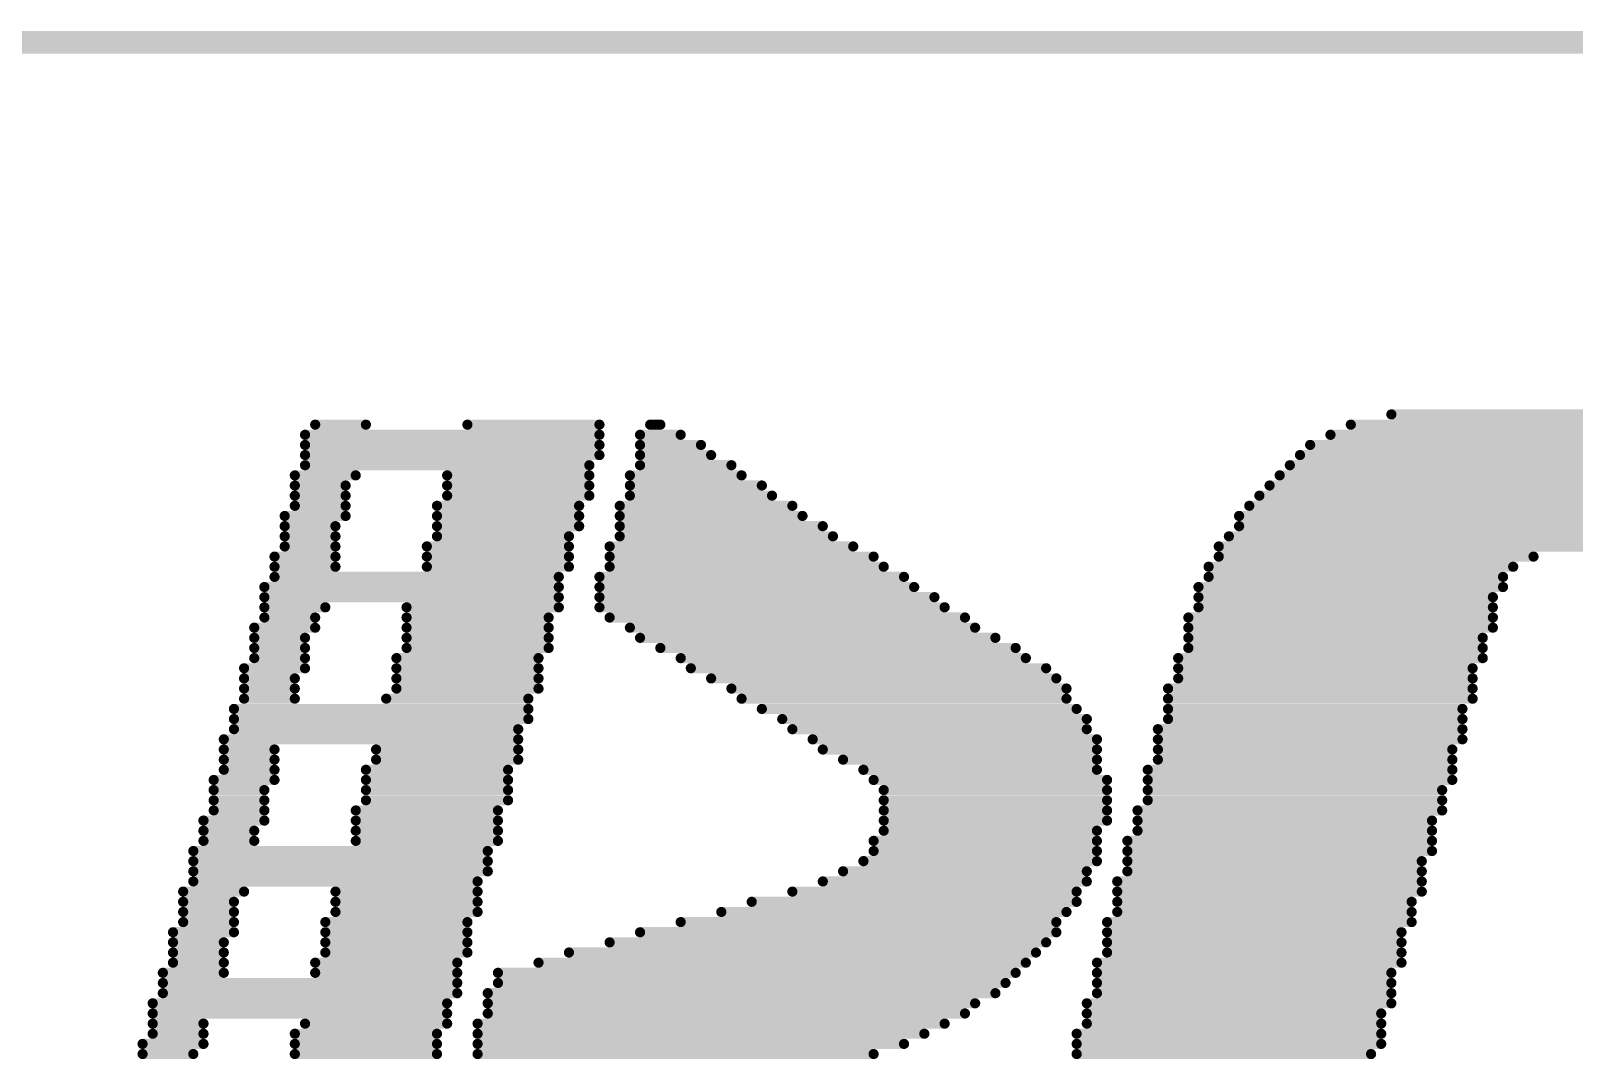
# Model space of a CAD drawing. Extents: x -2963 to -2452, y -1056 to -650.
# Drawn here: x -2678.3 to -2657.92, y -1010.07 to -996.48 of the extents above; entities that cross this region are included whole.
import ezdxf

# ---------------------------------------------------------------- set-up
doc = ezdxf.new("R2010")
doc.units = 0
doc.header["$MEASUREMENT"] = 0
doc.layers.add('DRILLDRAWING', color=1, linetype='CONTINUOUS')

msp = doc.modelspace()

# ---------------------------------------------------------------- linework, layer by layer
at = {"layer": 'DRILLDRAWING'}
for points, const_width in [([(-2707.509, -996.633), (-2482.509, -996.633)], 0.3), ([(-2660.331, -1001.55), (-2653.358, -1001.55)], 0.134), ([(-2674.547, -1001.685), (-2673.876, -1001.685)], 0.134), ([(-2672.535, -1001.685), (-2670.792, -1001.685)], 0.134), ([(-2670.121, -1001.685), (-2669.987, -1001.685)], 0.134), ([(-2660.868, -1001.685), (-2653.358, -1001.685)], 0.134), ([(-2674.681, -1001.819), (-2670.792, -1001.819)], 0.134), ([(-2674.681, -1001.953), (-2670.792, -1001.953)], 0.134), ([(-2670.255, -1001.819), (-2669.719, -1001.819)], 0.134), ([(-2670.255, -1001.953), (-2669.451, -1001.953)], 0.134), ([(-2661.404, -1001.953), (-2653.492, -1001.953)], 0.134), ([(-2661.136, -1001.819), (-2653.358, -1001.819)], 0.134), ([(-2674.681, -1002.087), (-2670.792, -1002.087)], 0.134), ([(-2670.255, -1002.087), (-2669.317, -1002.087)], 0.134), ([(-2661.538, -1002.087), (-2653.492, -1002.087)], 0.134), ([(-2674.815, -1002.355), (-2674.01, -1002.355)], 0.134), ([(-2674.681, -1002.221), (-2670.926, -1002.221)], 0.134), ([(-2672.803, -1002.355), (-2670.926, -1002.355)], 0.134), ([(-2670.389, -1002.355), (-2668.914, -1002.355)], 0.134), ([(-2670.255, -1002.221), (-2669.048, -1002.221)], 0.134), ([(-2661.807, -1002.355), (-2653.492, -1002.355)], 0.134), ([(-2661.672, -1002.221), (-2653.492, -1002.221)], 0.134), ([(-2674.815, -1002.489), (-2674.144, -1002.489)], 0.134), ([(-2672.803, -1002.489), (-2670.926, -1002.489)], 0.134), ([(-2670.389, -1002.489), (-2668.646, -1002.489)], 0.134), ([(-2661.941, -1002.489), (-2653.626, -1002.489)], 0.134), ([(-2674.815, -1002.623), (-2674.144, -1002.623)], 0.134), ([(-2674.815, -1002.757), (-2674.144, -1002.757)], 0.134), ([(-2672.938, -1002.757), (-2671.06, -1002.757)], 0.134), ([(-2672.803, -1002.623), (-2670.926, -1002.623)], 0.134), ([(-2670.524, -1002.757), (-2668.244, -1002.757)], 0.134), ([(-2670.389, -1002.623), (-2668.512, -1002.623)], 0.134), ([(-2662.209, -1002.757), (-2653.626, -1002.757)], 0.134), ([(-2662.075, -1002.623), (-2653.626, -1002.623)], 0.134), ([(-2674.949, -1002.891), (-2674.144, -1002.891)], 0.134), ([(-2672.938, -1002.891), (-2671.06, -1002.891)], 0.134), ([(-2670.524, -1002.891), (-2668.11, -1002.891)], 0.134), ([(-2662.343, -1002.891), (-2653.626, -1002.891)], 0.134), ([(-2674.949, -1003.026), (-2674.279, -1003.026)], 0.134), ([(-2674.949, -1003.16), (-2674.279, -1003.16)], 0.134), ([(-2672.938, -1003.026), (-2671.06, -1003.026)], 0.134), ([(-2672.938, -1003.16), (-2671.194, -1003.16)], 0.134), ([(-2670.524, -1003.026), (-2667.841, -1003.026)], 0.134), ([(-2670.524, -1003.16), (-2667.707, -1003.16)], 0.134), ([(-2662.477, -1003.16), (-2653.76, -1003.16)], 0.134), ([(-2662.343, -1003.026), (-2653.76, -1003.026)], 0.134), ([(-2674.949, -1003.294), (-2674.279, -1003.294)], 0.134), ([(-2673.072, -1003.294), (-2671.194, -1003.294)], 0.134), ([(-2670.658, -1003.294), (-2667.439, -1003.294)], 0.134), ([(-2662.611, -1003.294), (-2653.76, -1003.294)], 0.134), ([(-2675.083, -1003.428), (-2674.279, -1003.428)], 0.134), ([(-2675.083, -1003.562), (-2674.279, -1003.562)], 0.134), ([(-2673.072, -1003.428), (-2671.194, -1003.428)], 0.134), ([(-2673.072, -1003.562), (-2671.194, -1003.562)], 0.134), ([(-2670.658, -1003.428), (-2667.171, -1003.428)], 0.134), ([(-2670.658, -1003.562), (-2667.037, -1003.562)], 0.134), ([(-2662.745, -1003.562), (-2658.722, -1003.562)], 0.134), ([(-2662.611, -1003.428), (-2658.454, -1003.428)], 0.134), ([(-2675.083, -1003.696), (-2671.328, -1003.696)], 0.134), ([(-2670.792, -1003.696), (-2666.769, -1003.696)], 0.134), ([(-2662.745, -1003.696), (-2658.856, -1003.696)], 0.134), ([(-2675.217, -1003.83), (-2671.328, -1003.83)], 0.134), ([(-2675.217, -1003.964), (-2671.328, -1003.964)], 0.134), ([(-2670.792, -1003.83), (-2666.634, -1003.83)], 0.134), ([(-2670.792, -1003.964), (-2666.366, -1003.964)], 0.134), ([(-2662.879, -1003.83), (-2658.856, -1003.83)], 0.134), ([(-2662.879, -1003.964), (-2658.99, -1003.964)], 0.134), ([(-2675.217, -1004.098), (-2674.413, -1004.098)], 0.134), ([(-2673.34, -1004.098), (-2671.328, -1004.098)], 0.134), ([(-2670.792, -1004.098), (-2666.232, -1004.098)], 0.134), ([(-2662.879, -1004.098), (-2658.99, -1004.098)], 0.134), ([(-2675.351, -1004.367), (-2674.547, -1004.367)], 0.134), ([(-2675.217, -1004.233), (-2674.547, -1004.233)], 0.134), ([(-2673.34, -1004.233), (-2671.462, -1004.233)], 0.134), ([(-2673.34, -1004.367), (-2671.462, -1004.367)], 0.134), ([(-2670.658, -1004.233), (-2665.964, -1004.233)], 0.134), ([(-2670.389, -1004.367), (-2665.83, -1004.367)], 0.134), ([(-2663.014, -1004.233), (-2658.99, -1004.233)], 0.134), ([(-2663.014, -1004.367), (-2658.99, -1004.367)], 0.134), ([(-2675.351, -1004.501), (-2674.681, -1004.501)], 0.134), ([(-2673.34, -1004.501), (-2671.462, -1004.501)], 0.134), ([(-2670.255, -1004.501), (-2665.562, -1004.501)], 0.134), ([(-2663.014, -1004.501), (-2659.124, -1004.501)], 0.134), ([(-2675.351, -1004.635), (-2674.681, -1004.635)], 0.134), ([(-2675.351, -1004.769), (-2674.681, -1004.769)], 0.134), ([(-2673.474, -1004.769), (-2671.596, -1004.769)], 0.134), ([(-2673.34, -1004.635), (-2671.462, -1004.635)], 0.134), ([(-2669.987, -1004.635), (-2665.293, -1004.635)], 0.134), ([(-2669.719, -1004.769), (-2665.159, -1004.769)], 0.134), ([(-2663.148, -1004.769), (-2659.124, -1004.769)], 0.134), ([(-2663.014, -1004.635), (-2659.124, -1004.635)], 0.134), ([(-2675.486, -1004.903), (-2674.681, -1004.903)], 0.134), ([(-2673.474, -1004.903), (-2671.596, -1004.903)], 0.134), ([(-2669.585, -1004.903), (-2664.891, -1004.903)], 0.134), ([(-2663.148, -1004.903), (-2659.259, -1004.903)], 0.134), ([(-2675.486, -1005.037), (-2674.815, -1005.037)], 0.134), ([(-2675.486, -1005.171), (-2674.815, -1005.171)], 0.134), ([(-2673.474, -1005.037), (-2671.596, -1005.037)], 0.134), ([(-2673.474, -1005.171), (-2671.596, -1005.171)], 0.134), ([(-2669.317, -1005.037), (-2664.757, -1005.037)], 0.134), ([(-2669.048, -1005.171), (-2664.623, -1005.171)], 0.134), ([(-2663.282, -1005.171), (-2659.259, -1005.171)], 0.134), ([(-2663.148, -1005.037), (-2659.259, -1005.037)], 0.134), ([(-2675.486, -1005.305), (-2674.815, -1005.305)], 0.134), ([(-2673.608, -1005.305), (-2671.731, -1005.305)], 0.134), ([(-2668.914, -1005.305), (-2664.623, -1005.305)], 0.134), ([(-2663.282, -1005.305), (-2659.259, -1005.305)], 0.134), ([(-2675.62, -1005.44), (-2671.731, -1005.44)], 0.134), ([(-2675.62, -1005.574), (-2671.731, -1005.574)], 0.134), ([(-2668.646, -1005.44), (-2664.489, -1005.44)], 0.134), ([(-2668.378, -1005.574), (-2664.355, -1005.574)], 0.134), ([(-2663.282, -1005.44), (-2659.393, -1005.44)], 0.134), ([(-2663.282, -1005.574), (-2659.393, -1005.574)], 0.134), ([(-2675.62, -1005.708), (-2671.865, -1005.708)], 0.134), ([(-2668.244, -1005.708), (-2664.355, -1005.708)], 0.134), ([(-2663.416, -1005.708), (-2659.393, -1005.708)], 0.134), ([(-2675.754, -1005.842), (-2671.865, -1005.842)], 0.134), ([(-2675.754, -1005.976), (-2675.083, -1005.976)], 0.134), ([(-2673.742, -1005.976), (-2671.865, -1005.976)], 0.134), ([(-2667.976, -1005.842), (-2664.221, -1005.842)], 0.134), ([(-2667.841, -1005.976), (-2664.221, -1005.976)], 0.134), ([(-2663.416, -1005.842), (-2659.393, -1005.842)], 0.134), ([(-2663.416, -1005.976), (-2659.527, -1005.976)], 0.134), ([(-2675.754, -1006.11), (-2675.083, -1006.11)], 0.134), ([(-2673.742, -1006.11), (-2671.865, -1006.11)], 0.134), ([(-2667.573, -1006.11), (-2664.221, -1006.11)], 0.134), ([(-2663.416, -1006.11), (-2659.527, -1006.11)], 0.134), ([(-2675.888, -1006.378), (-2675.083, -1006.378)], 0.134), ([(-2675.754, -1006.244), (-2675.083, -1006.244)], 0.134), ([(-2673.876, -1006.244), (-2671.999, -1006.244)], 0.134), ([(-2673.876, -1006.378), (-2671.999, -1006.378)], 0.134), ([(-2667.305, -1006.244), (-2664.221, -1006.244)], 0.134), ([(-2667.171, -1006.378), (-2664.086, -1006.378)], 0.134), ([(-2663.55, -1006.244), (-2659.527, -1006.244)], 0.134), ([(-2663.55, -1006.378), (-2659.527, -1006.378)], 0.134), ([(-2675.888, -1006.512), (-2675.217, -1006.512)], 0.134), ([(-2675.888, -1006.647), (-2675.217, -1006.647)], 0.134), ([(-2673.876, -1006.512), (-2671.999, -1006.512)], 0.134), ([(-2673.876, -1006.647), (-2671.999, -1006.647)], 0.134), ([(-2667.037, -1006.512), (-2664.086, -1006.512)], 0.134), ([(-2667.037, -1006.647), (-2664.086, -1006.647)], 0.134), ([(-2663.55, -1006.512), (-2659.661, -1006.512)], 0.134), ([(-2663.55, -1006.647), (-2659.661, -1006.647)], 0.134), ([(-2675.888, -1006.781), (-2675.217, -1006.781)], 0.134), ([(-2674.01, -1006.781), (-2672.133, -1006.781)], 0.134), ([(-2667.037, -1006.781), (-2664.086, -1006.781)], 0.134), ([(-2663.684, -1006.781), (-2659.661, -1006.781)], 0.134), ([(-2676.022, -1006.915), (-2675.217, -1006.915)], 0.134), ([(-2676.022, -1007.049), (-2675.351, -1007.049)], 0.134), ([(-2674.01, -1006.915), (-2672.133, -1006.915)], 0.134), ([(-2674.01, -1007.049), (-2672.133, -1007.049)], 0.134), ([(-2667.037, -1006.915), (-2664.086, -1006.915)], 0.134), ([(-2667.037, -1007.049), (-2664.221, -1007.049)], 0.134), ([(-2663.684, -1006.915), (-2659.795, -1006.915)], 0.134), ([(-2663.684, -1007.049), (-2659.795, -1007.049)], 0.134), ([(-2676.022, -1007.183), (-2675.351, -1007.183)], 0.134), ([(-2674.01, -1007.183), (-2672.133, -1007.183)], 0.134), ([(-2667.171, -1007.183), (-2664.221, -1007.183)], 0.134), ([(-2663.818, -1007.183), (-2659.795, -1007.183)], 0.134), ([(-2676.156, -1007.317), (-2672.267, -1007.317)], 0.134), ([(-2676.156, -1007.451), (-2672.267, -1007.451)], 0.134), ([(-2667.305, -1007.451), (-2664.221, -1007.451)], 0.134), ([(-2667.171, -1007.317), (-2664.221, -1007.317)], 0.134), ([(-2663.818, -1007.317), (-2659.795, -1007.317)], 0.134), ([(-2663.818, -1007.451), (-2659.929, -1007.451)], 0.134), ([(-2676.156, -1007.585), (-2672.267, -1007.585)], 0.134), ([(-2667.573, -1007.585), (-2664.355, -1007.585)], 0.134), ([(-2663.818, -1007.585), (-2659.929, -1007.585)], 0.134), ([(-2676.29, -1007.853), (-2675.486, -1007.853)], 0.134), ([(-2676.156, -1007.719), (-2672.401, -1007.719)], 0.134), ([(-2674.279, -1007.853), (-2672.401, -1007.853)], 0.134), ([(-2668.244, -1007.853), (-2664.489, -1007.853)], 0.134), ([(-2667.841, -1007.719), (-2664.355, -1007.719)], 0.134), ([(-2663.952, -1007.719), (-2659.929, -1007.719)], 0.134), ([(-2663.952, -1007.853), (-2659.929, -1007.853)], 0.134), ([(-2676.29, -1007.988), (-2675.62, -1007.988)], 0.134), ([(-2674.279, -1007.988), (-2672.401, -1007.988)], 0.134), ([(-2668.78, -1007.988), (-2664.489, -1007.988)], 0.134), ([(-2663.952, -1007.988), (-2660.063, -1007.988)], 0.134), ([(-2676.29, -1008.122), (-2675.62, -1008.122)], 0.134), ([(-2676.29, -1008.256), (-2675.62, -1008.256)], 0.134), ([(-2674.413, -1008.256), (-2672.535, -1008.256)], 0.134), ([(-2674.279, -1008.122), (-2672.401, -1008.122)], 0.134), ([(-2669.719, -1008.256), (-2664.757, -1008.256)], 0.134), ([(-2669.182, -1008.122), (-2664.623, -1008.122)], 0.134), ([(-2664.086, -1008.256), (-2660.063, -1008.256)], 0.134), ([(-2663.952, -1008.122), (-2660.063, -1008.122)], 0.134), ([(-2676.424, -1008.39), (-2675.62, -1008.39)], 0.134), ([(-2674.413, -1008.39), (-2672.535, -1008.39)], 0.134), ([(-2670.255, -1008.39), (-2664.757, -1008.39)], 0.134), ([(-2664.086, -1008.39), (-2660.197, -1008.39)], 0.134), ([(-2676.424, -1008.524), (-2675.754, -1008.524)], 0.134), ([(-2676.424, -1008.658), (-2675.754, -1008.658)], 0.134), ([(-2674.413, -1008.524), (-2672.535, -1008.524)], 0.134), ([(-2674.413, -1008.658), (-2672.535, -1008.658)], 0.134), ([(-2671.194, -1008.658), (-2665.025, -1008.658)], 0.134), ([(-2670.658, -1008.524), (-2664.891, -1008.524)], 0.134), ([(-2664.086, -1008.524), (-2660.197, -1008.524)], 0.134), ([(-2664.086, -1008.658), (-2660.197, -1008.658)], 0.134), ([(-2676.424, -1008.792), (-2675.754, -1008.792)], 0.134), ([(-2674.547, -1008.792), (-2672.669, -1008.792)], 0.134), ([(-2671.596, -1008.792), (-2665.159, -1008.792)], 0.134), ([(-2664.221, -1008.792), (-2660.197, -1008.792)], 0.134), ([(-2676.558, -1008.926), (-2675.754, -1008.926)], 0.134), ([(-2676.558, -1009.06), (-2672.669, -1009.06)], 0.134), ([(-2674.547, -1008.926), (-2672.669, -1008.926)], 0.134), ([(-2672.133, -1008.926), (-2665.293, -1008.926)], 0.134), ([(-2672.133, -1009.06), (-2665.427, -1009.06)], 0.134), ([(-2664.221, -1008.926), (-2660.331, -1008.926)], 0.134), ([(-2664.221, -1009.06), (-2660.331, -1009.06)], 0.134), ([(-2676.558, -1009.195), (-2672.669, -1009.195)], 0.134), ([(-2672.267, -1009.195), (-2665.562, -1009.195)], 0.134), ([(-2664.221, -1009.195), (-2660.331, -1009.195)], 0.134), ([(-2676.693, -1009.329), (-2672.803, -1009.329)], 0.134), ([(-2676.693, -1009.463), (-2672.803, -1009.463)], 0.134), ([(-2672.267, -1009.329), (-2665.83, -1009.329)], 0.134), ([(-2672.267, -1009.463), (-2665.964, -1009.463)], 0.134), ([(-2664.355, -1009.329), (-2660.331, -1009.329)], 0.134), ([(-2664.355, -1009.463), (-2660.465, -1009.463)], 0.134), ([(-2676.693, -1009.597), (-2676.022, -1009.597)], 0.134), ([(-2674.681, -1009.597), (-2672.803, -1009.597)], 0.134), ([(-2672.401, -1009.597), (-2666.232, -1009.597)], 0.134), ([(-2664.355, -1009.597), (-2660.465, -1009.597)], 0.134), ([(-2676.827, -1009.865), (-2676.022, -1009.865)], 0.134), ([(-2676.693, -1009.731), (-2676.022, -1009.731)], 0.134), ([(-2674.815, -1009.731), (-2672.938, -1009.731)], 0.134), ([(-2674.815, -1009.865), (-2672.938, -1009.865)], 0.134), ([(-2672.401, -1009.731), (-2666.5, -1009.731)], 0.134), ([(-2672.401, -1009.865), (-2666.769, -1009.865)], 0.134), ([(-2664.489, -1009.731), (-2660.465, -1009.731)], 0.134), ([(-2664.489, -1009.865), (-2660.465, -1009.865)], 0.134), ([(-2676.827, -1009.999), (-2676.156, -1009.999)], 0.134), ([(-2674.815, -1009.999), (-2672.938, -1009.999)], 0.134), ([(-2672.401, -1009.999), (-2667.171, -1009.999)], 0.134), ([(-2664.489, -1009.999), (-2660.6, -1009.999)], 0.134)]:
    msp.add_lwpolyline(points, dxfattribs=dict(at, const_width=const_width))
at = {"layer": 'DRILLDRAWING', "const_width": 0.0671}
for points in [[(-2660.365, -1001.55, 1), (-2660.298, -1001.55, 1)], [(-2674.58, -1001.685, 1), (-2674.513, -1001.685, 1)], [(-2673.91, -1001.685, 1), (-2673.843, -1001.685, 1)], [(-2672.569, -1001.685, 1), (-2672.502, -1001.685, 1)], [(-2670.825, -1001.685, 1), (-2670.758, -1001.685, 1)], [(-2670.155, -1001.685, 1), (-2670.088, -1001.685, 1)], [(-2670.021, -1001.685, 1), (-2669.954, -1001.685, 1)], [(-2660.901, -1001.685, 1), (-2660.834, -1001.685, 1)], [(-2674.714, -1001.819, 1), (-2674.647, -1001.819, 1)], [(-2674.714, -1001.953, 1), (-2674.647, -1001.953, 1)], [(-2670.825, -1001.819, 1), (-2670.758, -1001.819, 1)], [(-2670.825, -1001.953, 1), (-2670.758, -1001.953, 1)], [(-2670.289, -1001.819, 1), (-2670.222, -1001.819, 1)], [(-2670.289, -1001.953, 1), (-2670.222, -1001.953, 1)], [(-2669.752, -1001.819, 1), (-2669.685, -1001.819, 1)], [(-2669.484, -1001.953, 1), (-2669.417, -1001.953, 1)], [(-2661.438, -1001.953, 1), (-2661.371, -1001.953, 1)], [(-2661.17, -1001.819, 1), (-2661.102, -1001.819, 1)], [(-2674.714, -1002.087, 1), (-2674.647, -1002.087, 1)], [(-2670.825, -1002.087, 1), (-2670.758, -1002.087, 1)], [(-2670.289, -1002.087, 1), (-2670.222, -1002.087, 1)], [(-2669.35, -1002.087, 1), (-2669.283, -1002.087, 1)], [(-2661.572, -1002.087, 1), (-2661.505, -1002.087, 1)], [(-2674.849, -1002.355, 1), (-2674.782, -1002.355, 1)], [(-2674.714, -1002.221, 1), (-2674.647, -1002.221, 1)], [(-2674.044, -1002.355, 1), (-2673.977, -1002.355, 1)], [(-2672.837, -1002.355, 1), (-2672.77, -1002.355, 1)], [(-2670.959, -1002.221, 1), (-2670.892, -1002.221, 1)], [(-2670.959, -1002.355, 1), (-2670.892, -1002.355, 1)], [(-2670.423, -1002.355, 1), (-2670.356, -1002.355, 1)], [(-2670.289, -1002.221, 1), (-2670.222, -1002.221, 1)], [(-2669.082, -1002.221, 1), (-2669.015, -1002.221, 1)], [(-2668.948, -1002.355, 1), (-2668.881, -1002.355, 1)], [(-2661.84, -1002.355, 1), (-2661.773, -1002.355, 1)], [(-2661.706, -1002.221, 1), (-2661.639, -1002.221, 1)], [(-2674.849, -1002.489, 1), (-2674.782, -1002.489, 1)], [(-2674.178, -1002.489, 1), (-2674.111, -1002.489, 1)], [(-2672.837, -1002.489, 1), (-2672.77, -1002.489, 1)], [(-2670.959, -1002.489, 1), (-2670.892, -1002.489, 1)], [(-2670.423, -1002.489, 1), (-2670.356, -1002.489, 1)], [(-2668.68, -1002.489, 1), (-2668.613, -1002.489, 1)], [(-2661.974, -1002.489, 1), (-2661.907, -1002.489, 1)], [(-2674.849, -1002.623, 1), (-2674.782, -1002.623, 1)], [(-2674.849, -1002.757, 1), (-2674.782, -1002.757, 1)], [(-2674.178, -1002.623, 1), (-2674.111, -1002.623, 1)], [(-2674.178, -1002.757, 1), (-2674.111, -1002.757, 1)], [(-2672.971, -1002.757, 1), (-2672.904, -1002.757, 1)], [(-2672.837, -1002.623, 1), (-2672.77, -1002.623, 1)], [(-2671.094, -1002.757, 1), (-2671.026, -1002.757, 1)], [(-2670.959, -1002.623, 1), (-2670.892, -1002.623, 1)], [(-2670.557, -1002.757, 1), (-2670.49, -1002.757, 1)], [(-2670.423, -1002.623, 1), (-2670.356, -1002.623, 1)], [(-2668.545, -1002.623, 1), (-2668.478, -1002.623, 1)], [(-2668.277, -1002.757, 1), (-2668.21, -1002.757, 1)], [(-2662.242, -1002.757, 1), (-2662.175, -1002.757, 1)], [(-2662.108, -1002.623, 1), (-2662.041, -1002.623, 1)], [(-2674.983, -1002.891, 1), (-2674.916, -1002.891, 1)], [(-2674.178, -1002.891, 1), (-2674.111, -1002.891, 1)], [(-2672.971, -1002.891, 1), (-2672.904, -1002.891, 1)], [(-2671.094, -1002.891, 1), (-2671.026, -1002.891, 1)], [(-2670.557, -1002.891, 1), (-2670.49, -1002.891, 1)], [(-2668.143, -1002.891, 1), (-2668.076, -1002.891, 1)], [(-2662.377, -1002.891, 1), (-2662.309, -1002.891, 1)], [(-2674.983, -1003.026, 1), (-2674.916, -1003.026, 1)], [(-2674.983, -1003.16, 1), (-2674.916, -1003.16, 1)], [(-2674.312, -1003.026, 1), (-2674.245, -1003.026, 1)], [(-2674.312, -1003.16, 1), (-2674.245, -1003.16, 1)], [(-2672.971, -1003.026, 1), (-2672.904, -1003.026, 1)], [(-2672.971, -1003.16, 1), (-2672.904, -1003.16, 1)], [(-2671.228, -1003.16, 1), (-2671.161, -1003.16, 1)], [(-2671.094, -1003.026, 1), (-2671.026, -1003.026, 1)], [(-2670.557, -1003.026, 1), (-2670.49, -1003.026, 1)], [(-2670.557, -1003.16, 1), (-2670.49, -1003.16, 1)], [(-2667.875, -1003.026, 1), (-2667.808, -1003.026, 1)], [(-2667.741, -1003.16, 1), (-2667.674, -1003.16, 1)], [(-2662.511, -1003.16, 1), (-2662.444, -1003.16, 1)], [(-2662.377, -1003.026, 1), (-2662.309, -1003.026, 1)], [(-2674.983, -1003.294, 1), (-2674.916, -1003.294, 1)], [(-2674.312, -1003.294, 1), (-2674.245, -1003.294, 1)], [(-2673.105, -1003.294, 1), (-2673.038, -1003.294, 1)], [(-2671.228, -1003.294, 1), (-2671.161, -1003.294, 1)], [(-2670.691, -1003.294, 1), (-2670.624, -1003.294, 1)], [(-2667.473, -1003.294, 1), (-2667.406, -1003.294, 1)], [(-2662.645, -1003.294, 1), (-2662.578, -1003.294, 1)], [(-2675.117, -1003.428, 1), (-2675.05, -1003.428, 1)], [(-2675.117, -1003.562, 1), (-2675.05, -1003.562, 1)], [(-2674.312, -1003.428, 1), (-2674.245, -1003.428, 1)], [(-2674.312, -1003.562, 1), (-2674.245, -1003.562, 1)], [(-2673.105, -1003.428, 1), (-2673.038, -1003.428, 1)], [(-2673.105, -1003.562, 1), (-2673.038, -1003.562, 1)], [(-2671.228, -1003.428, 1), (-2671.161, -1003.428, 1)], [(-2671.228, -1003.562, 1), (-2671.161, -1003.562, 1)], [(-2670.691, -1003.428, 1), (-2670.624, -1003.428, 1)], [(-2670.691, -1003.562, 1), (-2670.624, -1003.562, 1)], [(-2667.204, -1003.428, 1), (-2667.137, -1003.428, 1)], [(-2667.07, -1003.562, 1), (-2667.003, -1003.562, 1)], [(-2662.779, -1003.562, 1), (-2662.712, -1003.562, 1)], [(-2662.645, -1003.428, 1), (-2662.578, -1003.428, 1)], [(-2658.756, -1003.562, 1), (-2658.689, -1003.562, 1)], [(-2658.487, -1003.428, 1), (-2658.42, -1003.428, 1)], [(-2675.117, -1003.696, 1), (-2675.05, -1003.696, 1)], [(-2671.362, -1003.696, 1), (-2671.295, -1003.696, 1)], [(-2670.825, -1003.696, 1), (-2670.758, -1003.696, 1)], [(-2666.802, -1003.696, 1), (-2666.735, -1003.696, 1)], [(-2662.779, -1003.696, 1), (-2662.712, -1003.696, 1)], [(-2658.89, -1003.696, 1), (-2658.823, -1003.696, 1)], [(-2675.251, -1003.83, 1), (-2675.184, -1003.83, 1)], [(-2675.251, -1003.964, 1), (-2675.184, -1003.964, 1)], [(-2671.362, -1003.83, 1), (-2671.295, -1003.83, 1)], [(-2671.362, -1003.964, 1), (-2671.295, -1003.964, 1)], [(-2670.825, -1003.83, 1), (-2670.758, -1003.83, 1)], [(-2670.825, -1003.964, 1), (-2670.758, -1003.964, 1)], [(-2666.668, -1003.83, 1), (-2666.601, -1003.83, 1)], [(-2666.4, -1003.964, 1), (-2666.333, -1003.964, 1)], [(-2662.913, -1003.83, 1), (-2662.846, -1003.83, 1)], [(-2662.913, -1003.964, 1), (-2662.846, -1003.964, 1)], [(-2659.024, -1003.964, 1), (-2658.957, -1003.964, 1)], [(-2658.89, -1003.83, 1), (-2658.823, -1003.83, 1)], [(-2675.251, -1004.098, 1), (-2675.184, -1004.098, 1)], [(-2674.446, -1004.098, 1), (-2674.379, -1004.098, 1)], [(-2673.373, -1004.098, 1), (-2673.306, -1004.098, 1)], [(-2671.362, -1004.098, 1), (-2671.295, -1004.098, 1)], [(-2670.825, -1004.098, 1), (-2670.758, -1004.098, 1)], [(-2666.266, -1004.098, 1), (-2666.199, -1004.098, 1)], [(-2662.913, -1004.098, 1), (-2662.846, -1004.098, 1)], [(-2659.024, -1004.098, 1), (-2658.957, -1004.098, 1)], [(-2675.385, -1004.367, 1), (-2675.318, -1004.367, 1)], [(-2675.251, -1004.233, 1), (-2675.184, -1004.233, 1)], [(-2674.58, -1004.233, 1), (-2674.513, -1004.233, 1)], [(-2674.58, -1004.367, 1), (-2674.513, -1004.367, 1)], [(-2673.373, -1004.233, 1), (-2673.306, -1004.233, 1)], [(-2673.373, -1004.367, 1), (-2673.306, -1004.367, 1)], [(-2671.496, -1004.233, 1), (-2671.429, -1004.233, 1)], [(-2671.496, -1004.367, 1), (-2671.429, -1004.367, 1)], [(-2670.691, -1004.233, 1), (-2670.624, -1004.233, 1)], [(-2670.423, -1004.367, 1), (-2670.356, -1004.367, 1)], [(-2665.997, -1004.233, 1), (-2665.93, -1004.233, 1)], [(-2665.863, -1004.367, 1), (-2665.796, -1004.367, 1)], [(-2663.047, -1004.233, 1), (-2662.98, -1004.233, 1)], [(-2663.047, -1004.367, 1), (-2662.98, -1004.367, 1)], [(-2659.024, -1004.233, 1), (-2658.957, -1004.233, 1)], [(-2659.024, -1004.367, 1), (-2658.957, -1004.367, 1)], [(-2675.385, -1004.501, 1), (-2675.318, -1004.501, 1)], [(-2674.714, -1004.501, 1), (-2674.647, -1004.501, 1)], [(-2673.373, -1004.501, 1), (-2673.306, -1004.501, 1)], [(-2671.496, -1004.501, 1), (-2671.429, -1004.501, 1)], [(-2670.289, -1004.501, 1), (-2670.222, -1004.501, 1)], [(-2665.595, -1004.501, 1), (-2665.528, -1004.501, 1)], [(-2663.047, -1004.501, 1), (-2662.98, -1004.501, 1)], [(-2659.158, -1004.501, 1), (-2659.091, -1004.501, 1)], [(-2675.385, -1004.635, 1), (-2675.318, -1004.635, 1)], [(-2675.385, -1004.769, 1), (-2675.318, -1004.769, 1)], [(-2674.714, -1004.635, 1), (-2674.647, -1004.635, 1)], [(-2674.714, -1004.769, 1), (-2674.647, -1004.769, 1)], [(-2673.507, -1004.769, 1), (-2673.44, -1004.769, 1)], [(-2673.373, -1004.635, 1), (-2673.306, -1004.635, 1)], [(-2671.63, -1004.769, 1), (-2671.563, -1004.769, 1)], [(-2671.496, -1004.635, 1), (-2671.429, -1004.635, 1)], [(-2670.021, -1004.635, 1), (-2669.954, -1004.635, 1)], [(-2669.752, -1004.769, 1), (-2669.685, -1004.769, 1)], [(-2665.327, -1004.635, 1), (-2665.26, -1004.635, 1)], [(-2665.193, -1004.769, 1), (-2665.126, -1004.769, 1)], [(-2663.181, -1004.769, 1), (-2663.114, -1004.769, 1)], [(-2663.047, -1004.635, 1), (-2662.98, -1004.635, 1)], [(-2659.158, -1004.635, 1), (-2659.091, -1004.635, 1)], [(-2659.158, -1004.769, 1), (-2659.091, -1004.769, 1)], [(-2675.519, -1004.903, 1), (-2675.452, -1004.903, 1)], [(-2674.714, -1004.903, 1), (-2674.647, -1004.903, 1)], [(-2673.507, -1004.903, 1), (-2673.44, -1004.903, 1)], [(-2671.63, -1004.903, 1), (-2671.563, -1004.903, 1)], [(-2669.618, -1004.903, 1), (-2669.551, -1004.903, 1)], [(-2664.925, -1004.903, 1), (-2664.858, -1004.903, 1)], [(-2663.181, -1004.903, 1), (-2663.114, -1004.903, 1)], [(-2659.292, -1004.903, 1), (-2659.225, -1004.903, 1)], [(-2675.519, -1005.037, 1), (-2675.452, -1005.037, 1)], [(-2675.519, -1005.171, 1), (-2675.452, -1005.171, 1)], [(-2674.849, -1005.037, 1), (-2674.782, -1005.037, 1)], [(-2674.849, -1005.171, 1), (-2674.782, -1005.171, 1)], [(-2673.507, -1005.037, 1), (-2673.44, -1005.037, 1)], [(-2673.507, -1005.171, 1), (-2673.44, -1005.171, 1)], [(-2671.63, -1005.037, 1), (-2671.563, -1005.037, 1)], [(-2671.63, -1005.171, 1), (-2671.563, -1005.171, 1)], [(-2669.35, -1005.037, 1), (-2669.283, -1005.037, 1)], [(-2669.082, -1005.171, 1), (-2669.015, -1005.171, 1)], [(-2664.79, -1005.037, 1), (-2664.723, -1005.037, 1)], [(-2664.656, -1005.171, 1), (-2664.589, -1005.171, 1)], [(-2663.315, -1005.171, 1), (-2663.248, -1005.171, 1)], [(-2663.181, -1005.037, 1), (-2663.114, -1005.037, 1)], [(-2659.292, -1005.037, 1), (-2659.225, -1005.037, 1)], [(-2659.292, -1005.171, 1), (-2659.225, -1005.171, 1)], [(-2675.519, -1005.305, 1), (-2675.452, -1005.305, 1)], [(-2674.849, -1005.305, 1), (-2674.782, -1005.305, 1)], [(-2673.642, -1005.305, 1), (-2673.575, -1005.305, 1)], [(-2671.764, -1005.305, 1), (-2671.697, -1005.305, 1)], [(-2668.948, -1005.305, 1), (-2668.881, -1005.305, 1)], [(-2664.656, -1005.305, 1), (-2664.589, -1005.305, 1)], [(-2663.315, -1005.305, 1), (-2663.248, -1005.305, 1)], [(-2659.292, -1005.305, 1), (-2659.225, -1005.305, 1)], [(-2675.653, -1005.44, 1), (-2675.586, -1005.44, 1)], [(-2675.653, -1005.574, 1), (-2675.586, -1005.574, 1)], [(-2671.764, -1005.44, 1), (-2671.697, -1005.44, 1)], [(-2671.764, -1005.574, 1), (-2671.697, -1005.574, 1)], [(-2668.68, -1005.44, 1), (-2668.613, -1005.44, 1)], [(-2668.411, -1005.574, 1), (-2668.344, -1005.574, 1)], [(-2664.522, -1005.44, 1), (-2664.455, -1005.44, 1)], [(-2664.388, -1005.574, 1), (-2664.321, -1005.574, 1)], [(-2663.315, -1005.44, 1), (-2663.248, -1005.44, 1)], [(-2663.315, -1005.574, 1), (-2663.248, -1005.574, 1)], [(-2659.426, -1005.44, 1), (-2659.359, -1005.44, 1)], [(-2659.426, -1005.574, 1), (-2659.359, -1005.574, 1)], [(-2675.653, -1005.708, 1), (-2675.586, -1005.708, 1)], [(-2671.898, -1005.708, 1), (-2671.831, -1005.708, 1)], [(-2668.277, -1005.708, 1), (-2668.21, -1005.708, 1)], [(-2664.388, -1005.708, 1), (-2664.321, -1005.708, 1)], [(-2663.449, -1005.708, 1), (-2663.382, -1005.708, 1)], [(-2659.426, -1005.708, 1), (-2659.359, -1005.708, 1)], [(-2675.787, -1005.842, 1), (-2675.72, -1005.842, 1)], [(-2675.787, -1005.976, 1), (-2675.72, -1005.976, 1)], [(-2675.117, -1005.976, 1), (-2675.05, -1005.976, 1)], [(-2673.776, -1005.976, 1), (-2673.709, -1005.976, 1)], [(-2671.898, -1005.842, 1), (-2671.831, -1005.842, 1)], [(-2671.898, -1005.976, 1), (-2671.831, -1005.976, 1)], [(-2668.009, -1005.842, 1), (-2667.942, -1005.842, 1)], [(-2667.875, -1005.976, 1), (-2667.808, -1005.976, 1)], [(-2664.254, -1005.842, 1), (-2664.187, -1005.842, 1)], [(-2664.254, -1005.976, 1), (-2664.187, -1005.976, 1)], [(-2663.449, -1005.842, 1), (-2663.382, -1005.842, 1)], [(-2663.449, -1005.976, 1), (-2663.382, -1005.976, 1)], [(-2659.56, -1005.976, 1), (-2659.493, -1005.976, 1)], [(-2659.426, -1005.842, 1), (-2659.359, -1005.842, 1)], [(-2675.787, -1006.11, 1), (-2675.72, -1006.11, 1)], [(-2675.117, -1006.11, 1), (-2675.05, -1006.11, 1)], [(-2673.776, -1006.11, 1), (-2673.709, -1006.11, 1)], [(-2671.898, -1006.11, 1), (-2671.831, -1006.11, 1)], [(-2667.607, -1006.11, 1), (-2667.54, -1006.11, 1)], [(-2664.254, -1006.11, 1), (-2664.187, -1006.11, 1)], [(-2663.449, -1006.11, 1), (-2663.382, -1006.11, 1)], [(-2659.56, -1006.11, 1), (-2659.493, -1006.11, 1)], [(-2675.921, -1006.378, 1), (-2675.854, -1006.378, 1)], [(-2675.787, -1006.244, 1), (-2675.72, -1006.244, 1)], [(-2675.117, -1006.244, 1), (-2675.05, -1006.244, 1)], [(-2675.117, -1006.378, 1), (-2675.05, -1006.378, 1)], [(-2673.91, -1006.244, 1), (-2673.843, -1006.244, 1)], [(-2673.91, -1006.378, 1), (-2673.843, -1006.378, 1)], [(-2672.032, -1006.244, 1), (-2671.965, -1006.244, 1)], [(-2672.032, -1006.378, 1), (-2671.965, -1006.378, 1)], [(-2667.339, -1006.244, 1), (-2667.271, -1006.244, 1)], [(-2667.204, -1006.378, 1), (-2667.137, -1006.378, 1)], [(-2664.254, -1006.244, 1), (-2664.187, -1006.244, 1)], [(-2664.12, -1006.378, 1), (-2664.053, -1006.378, 1)], [(-2663.583, -1006.244, 1), (-2663.516, -1006.244, 1)], [(-2663.583, -1006.378, 1), (-2663.516, -1006.378, 1)], [(-2659.56, -1006.244, 1), (-2659.493, -1006.244, 1)], [(-2659.56, -1006.378, 1), (-2659.493, -1006.378, 1)], [(-2675.921, -1006.512, 1), (-2675.854, -1006.512, 1)], [(-2675.921, -1006.647, 1), (-2675.854, -1006.647, 1)], [(-2675.251, -1006.512, 1), (-2675.184, -1006.512, 1)], [(-2675.251, -1006.647, 1), (-2675.184, -1006.647, 1)], [(-2673.91, -1006.512, 1), (-2673.843, -1006.512, 1)], [(-2673.91, -1006.647, 1), (-2673.843, -1006.647, 1)], [(-2672.032, -1006.512, 1), (-2671.965, -1006.512, 1)], [(-2672.032, -1006.647, 1), (-2671.965, -1006.647, 1)], [(-2667.07, -1006.512, 1), (-2667.003, -1006.512, 1)], [(-2667.07, -1006.647, 1), (-2667.003, -1006.647, 1)], [(-2664.12, -1006.512, 1), (-2664.053, -1006.512, 1)], [(-2664.12, -1006.647, 1), (-2664.053, -1006.647, 1)], [(-2663.583, -1006.512, 1), (-2663.516, -1006.512, 1)], [(-2663.583, -1006.647, 1), (-2663.516, -1006.647, 1)], [(-2659.694, -1006.512, 1), (-2659.627, -1006.512, 1)], [(-2659.694, -1006.647, 1), (-2659.627, -1006.647, 1)], [(-2675.921, -1006.781, 1), (-2675.854, -1006.781, 1)], [(-2675.251, -1006.781, 1), (-2675.184, -1006.781, 1)], [(-2674.044, -1006.781, 1), (-2673.977, -1006.781, 1)], [(-2672.166, -1006.781, 1), (-2672.099, -1006.781, 1)], [(-2667.07, -1006.781, 1), (-2667.003, -1006.781, 1)], [(-2664.12, -1006.781, 1), (-2664.053, -1006.781, 1)], [(-2663.718, -1006.781, 1), (-2663.651, -1006.781, 1)], [(-2659.694, -1006.781, 1), (-2659.627, -1006.781, 1)], [(-2676.056, -1006.915, 1), (-2675.988, -1006.915, 1)], [(-2676.056, -1007.049, 1), (-2675.988, -1007.049, 1)], [(-2675.385, -1007.049, 1), (-2675.318, -1007.049, 1)], [(-2675.251, -1006.915, 1), (-2675.184, -1006.915, 1)], [(-2674.044, -1006.915, 1), (-2673.977, -1006.915, 1)], [(-2674.044, -1007.049, 1), (-2673.977, -1007.049, 1)], [(-2672.166, -1006.915, 1), (-2672.099, -1006.915, 1)], [(-2672.166, -1007.049, 1), (-2672.099, -1007.049, 1)], [(-2667.07, -1006.915, 1), (-2667.003, -1006.915, 1)], [(-2667.07, -1007.049, 1), (-2667.003, -1007.049, 1)], [(-2664.254, -1007.049, 1), (-2664.187, -1007.049, 1)], [(-2664.12, -1006.915, 1), (-2664.053, -1006.915, 1)], [(-2663.718, -1006.915, 1), (-2663.651, -1006.915, 1)], [(-2663.718, -1007.049, 1), (-2663.651, -1007.049, 1)], [(-2659.828, -1006.915, 1), (-2659.761, -1006.915, 1)], [(-2659.828, -1007.049, 1), (-2659.761, -1007.049, 1)], [(-2676.056, -1007.183, 1), (-2675.988, -1007.183, 1)], [(-2675.385, -1007.183, 1), (-2675.318, -1007.183, 1)], [(-2674.044, -1007.183, 1), (-2673.977, -1007.183, 1)], [(-2672.166, -1007.183, 1), (-2672.099, -1007.183, 1)], [(-2667.204, -1007.183, 1), (-2667.137, -1007.183, 1)], [(-2664.254, -1007.183, 1), (-2664.187, -1007.183, 1)], [(-2663.852, -1007.183, 1), (-2663.785, -1007.183, 1)], [(-2659.828, -1007.183, 1), (-2659.761, -1007.183, 1)], [(-2676.19, -1007.317, 1), (-2676.123, -1007.317, 1)], [(-2676.19, -1007.451, 1), (-2676.123, -1007.451, 1)], [(-2672.301, -1007.317, 1), (-2672.233, -1007.317, 1)], [(-2672.301, -1007.451, 1), (-2672.233, -1007.451, 1)], [(-2667.339, -1007.451, 1), (-2667.271, -1007.451, 1)], [(-2667.204, -1007.317, 1), (-2667.137, -1007.317, 1)], [(-2664.254, -1007.317, 1), (-2664.187, -1007.317, 1)], [(-2664.254, -1007.451, 1), (-2664.187, -1007.451, 1)], [(-2663.852, -1007.317, 1), (-2663.785, -1007.317, 1)], [(-2663.852, -1007.451, 1), (-2663.785, -1007.451, 1)], [(-2659.963, -1007.451, 1), (-2659.896, -1007.451, 1)], [(-2659.828, -1007.317, 1), (-2659.761, -1007.317, 1)], [(-2676.19, -1007.585, 1), (-2676.123, -1007.585, 1)], [(-2672.301, -1007.585, 1), (-2672.233, -1007.585, 1)], [(-2667.607, -1007.585, 1), (-2667.54, -1007.585, 1)], [(-2664.388, -1007.585, 1), (-2664.321, -1007.585, 1)], [(-2663.852, -1007.585, 1), (-2663.785, -1007.585, 1)], [(-2659.963, -1007.585, 1), (-2659.896, -1007.585, 1)], [(-2676.324, -1007.853, 1), (-2676.257, -1007.853, 1)], [(-2676.19, -1007.719, 1), (-2676.123, -1007.719, 1)], [(-2675.519, -1007.853, 1), (-2675.452, -1007.853, 1)], [(-2674.312, -1007.853, 1), (-2674.245, -1007.853, 1)], [(-2672.435, -1007.719, 1), (-2672.368, -1007.719, 1)], [(-2672.435, -1007.853, 1), (-2672.368, -1007.853, 1)], [(-2668.277, -1007.853, 1), (-2668.21, -1007.853, 1)], [(-2667.875, -1007.719, 1), (-2667.808, -1007.719, 1)], [(-2664.522, -1007.853, 1), (-2664.455, -1007.853, 1)], [(-2664.388, -1007.719, 1), (-2664.321, -1007.719, 1)], [(-2663.986, -1007.719, 1), (-2663.919, -1007.719, 1)], [(-2663.986, -1007.853, 1), (-2663.919, -1007.853, 1)], [(-2659.963, -1007.719, 1), (-2659.896, -1007.719, 1)], [(-2659.963, -1007.853, 1), (-2659.896, -1007.853, 1)], [(-2676.324, -1007.988, 1), (-2676.257, -1007.988, 1)], [(-2675.653, -1007.988, 1), (-2675.586, -1007.988, 1)], [(-2674.312, -1007.988, 1), (-2674.245, -1007.988, 1)], [(-2672.435, -1007.988, 1), (-2672.368, -1007.988, 1)], [(-2668.814, -1007.988, 1), (-2668.747, -1007.988, 1)], [(-2664.522, -1007.988, 1), (-2664.455, -1007.988, 1)], [(-2663.986, -1007.988, 1), (-2663.919, -1007.988, 1)], [(-2660.097, -1007.988, 1), (-2660.03, -1007.988, 1)], [(-2676.324, -1008.122, 1), (-2676.257, -1008.122, 1)], [(-2676.324, -1008.256, 1), (-2676.257, -1008.256, 1)], [(-2675.653, -1008.122, 1), (-2675.586, -1008.122, 1)], [(-2675.653, -1008.256, 1), (-2675.586, -1008.256, 1)], [(-2674.446, -1008.256, 1), (-2674.379, -1008.256, 1)], [(-2674.312, -1008.122, 1), (-2674.245, -1008.122, 1)], [(-2672.569, -1008.256, 1), (-2672.502, -1008.256, 1)], [(-2672.435, -1008.122, 1), (-2672.368, -1008.122, 1)], [(-2669.752, -1008.256, 1), (-2669.685, -1008.256, 1)], [(-2669.216, -1008.122, 1), (-2669.149, -1008.122, 1)], [(-2664.79, -1008.256, 1), (-2664.723, -1008.256, 1)], [(-2664.656, -1008.122, 1), (-2664.589, -1008.122, 1)], [(-2664.12, -1008.256, 1), (-2664.053, -1008.256, 1)], [(-2663.986, -1008.122, 1), (-2663.919, -1008.122, 1)], [(-2660.097, -1008.122, 1), (-2660.03, -1008.122, 1)], [(-2660.097, -1008.256, 1), (-2660.03, -1008.256, 1)], [(-2676.458, -1008.39, 1), (-2676.391, -1008.39, 1)], [(-2675.653, -1008.39, 1), (-2675.586, -1008.39, 1)], [(-2674.446, -1008.39, 1), (-2674.379, -1008.39, 1)], [(-2672.569, -1008.39, 1), (-2672.502, -1008.39, 1)], [(-2670.289, -1008.39, 1), (-2670.222, -1008.39, 1)], [(-2664.79, -1008.39, 1), (-2664.723, -1008.39, 1)], [(-2664.12, -1008.39, 1), (-2664.053, -1008.39, 1)], [(-2660.231, -1008.39, 1), (-2660.164, -1008.39, 1)], [(-2676.458, -1008.524, 1), (-2676.391, -1008.524, 1)], [(-2676.458, -1008.658, 1), (-2676.391, -1008.658, 1)], [(-2675.787, -1008.524, 1), (-2675.72, -1008.524, 1)], [(-2675.787, -1008.658, 1), (-2675.72, -1008.658, 1)], [(-2674.446, -1008.524, 1), (-2674.379, -1008.524, 1)], [(-2674.446, -1008.658, 1), (-2674.379, -1008.658, 1)], [(-2672.569, -1008.524, 1), (-2672.502, -1008.524, 1)], [(-2672.569, -1008.658, 1), (-2672.502, -1008.658, 1)], [(-2671.228, -1008.658, 1), (-2671.161, -1008.658, 1)], [(-2670.691, -1008.524, 1), (-2670.624, -1008.524, 1)], [(-2665.059, -1008.658, 1), (-2664.992, -1008.658, 1)], [(-2664.925, -1008.524, 1), (-2664.858, -1008.524, 1)], [(-2664.12, -1008.524, 1), (-2664.053, -1008.524, 1)], [(-2664.12, -1008.658, 1), (-2664.053, -1008.658, 1)], [(-2660.231, -1008.524, 1), (-2660.164, -1008.524, 1)], [(-2660.231, -1008.658, 1), (-2660.164, -1008.658, 1)], [(-2676.458, -1008.792, 1), (-2676.391, -1008.792, 1)], [(-2675.787, -1008.792, 1), (-2675.72, -1008.792, 1)], [(-2674.58, -1008.792, 1), (-2674.513, -1008.792, 1)], [(-2672.703, -1008.792, 1), (-2672.636, -1008.792, 1)], [(-2671.63, -1008.792, 1), (-2671.563, -1008.792, 1)], [(-2665.193, -1008.792, 1), (-2665.126, -1008.792, 1)], [(-2664.254, -1008.792, 1), (-2664.187, -1008.792, 1)], [(-2660.231, -1008.792, 1), (-2660.164, -1008.792, 1)], [(-2676.592, -1008.926, 1), (-2676.525, -1008.926, 1)], [(-2676.592, -1009.06, 1), (-2676.525, -1009.06, 1)], [(-2675.787, -1008.926, 1), (-2675.72, -1008.926, 1)], [(-2674.58, -1008.926, 1), (-2674.513, -1008.926, 1)], [(-2672.703, -1008.926, 1), (-2672.636, -1008.926, 1)], [(-2672.703, -1009.06, 1), (-2672.636, -1009.06, 1)], [(-2672.166, -1008.926, 1), (-2672.099, -1008.926, 1)], [(-2672.166, -1009.06, 1), (-2672.099, -1009.06, 1)], [(-2665.461, -1009.06, 1), (-2665.394, -1009.06, 1)], [(-2665.327, -1008.926, 1), (-2665.26, -1008.926, 1)], [(-2664.254, -1008.926, 1), (-2664.187, -1008.926, 1)], [(-2664.254, -1009.06, 1), (-2664.187, -1009.06, 1)], [(-2660.365, -1008.926, 1), (-2660.298, -1008.926, 1)], [(-2660.365, -1009.06, 1), (-2660.298, -1009.06, 1)], [(-2676.592, -1009.195, 1), (-2676.525, -1009.195, 1)], [(-2672.703, -1009.195, 1), (-2672.636, -1009.195, 1)], [(-2672.301, -1009.195, 1), (-2672.233, -1009.195, 1)], [(-2665.595, -1009.195, 1), (-2665.528, -1009.195, 1)], [(-2664.254, -1009.195, 1), (-2664.187, -1009.195, 1)], [(-2660.365, -1009.195, 1), (-2660.298, -1009.195, 1)], [(-2676.726, -1009.329, 1), (-2676.659, -1009.329, 1)], [(-2676.726, -1009.463, 1), (-2676.659, -1009.463, 1)], [(-2672.837, -1009.329, 1), (-2672.77, -1009.329, 1)], [(-2672.837, -1009.463, 1), (-2672.77, -1009.463, 1)], [(-2672.301, -1009.329, 1), (-2672.233, -1009.329, 1)], [(-2672.301, -1009.463, 1), (-2672.233, -1009.463, 1)], [(-2665.997, -1009.463, 1), (-2665.93, -1009.463, 1)], [(-2665.863, -1009.329, 1), (-2665.796, -1009.329, 1)], [(-2664.388, -1009.329, 1), (-2664.321, -1009.329, 1)], [(-2664.388, -1009.463, 1), (-2664.321, -1009.463, 1)], [(-2660.499, -1009.463, 1), (-2660.432, -1009.463, 1)], [(-2660.365, -1009.329, 1), (-2660.298, -1009.329, 1)], [(-2676.726, -1009.597, 1), (-2676.659, -1009.597, 1)], [(-2676.056, -1009.597, 1), (-2675.988, -1009.597, 1)], [(-2674.714, -1009.597, 1), (-2674.647, -1009.597, 1)], [(-2672.837, -1009.597, 1), (-2672.77, -1009.597, 1)], [(-2672.435, -1009.597, 1), (-2672.368, -1009.597, 1)], [(-2666.266, -1009.597, 1), (-2666.199, -1009.597, 1)], [(-2664.388, -1009.597, 1), (-2664.321, -1009.597, 1)], [(-2660.499, -1009.597, 1), (-2660.432, -1009.597, 1)], [(-2676.86, -1009.865, 1), (-2676.793, -1009.865, 1)], [(-2676.726, -1009.731, 1), (-2676.659, -1009.731, 1)], [(-2676.056, -1009.731, 1), (-2675.988, -1009.731, 1)], [(-2676.056, -1009.865, 1), (-2675.988, -1009.865, 1)], [(-2674.849, -1009.731, 1), (-2674.782, -1009.731, 1)], [(-2674.849, -1009.865, 1), (-2674.782, -1009.865, 1)], [(-2672.971, -1009.731, 1), (-2672.904, -1009.731, 1)], [(-2672.971, -1009.865, 1), (-2672.904, -1009.865, 1)], [(-2672.435, -1009.731, 1), (-2672.368, -1009.731, 1)], [(-2672.435, -1009.865, 1), (-2672.368, -1009.865, 1)], [(-2666.802, -1009.865, 1), (-2666.735, -1009.865, 1)], [(-2666.534, -1009.731, 1), (-2666.467, -1009.731, 1)], [(-2664.522, -1009.731, 1), (-2664.455, -1009.731, 1)], [(-2664.522, -1009.865, 1), (-2664.455, -1009.865, 1)], [(-2660.499, -1009.731, 1), (-2660.432, -1009.731, 1)], [(-2660.499, -1009.865, 1), (-2660.432, -1009.865, 1)], [(-2676.86, -1009.999, 1), (-2676.793, -1009.999, 1)], [(-2676.19, -1009.999, 1), (-2676.123, -1009.999, 1)], [(-2674.849, -1009.999, 1), (-2674.782, -1009.999, 1)], [(-2672.971, -1009.999, 1), (-2672.904, -1009.999, 1)], [(-2672.435, -1009.999, 1), (-2672.368, -1009.999, 1)], [(-2667.204, -1009.999, 1), (-2667.137, -1009.999, 1)], [(-2664.522, -1009.999, 1), (-2664.455, -1009.999, 1)], [(-2660.633, -1009.999, 1), (-2660.566, -1009.999, 1)]]:
    msp.add_lwpolyline(points, format="xyb", close=True, dxfattribs=at)

doc.saveas('drawing.dxf')
